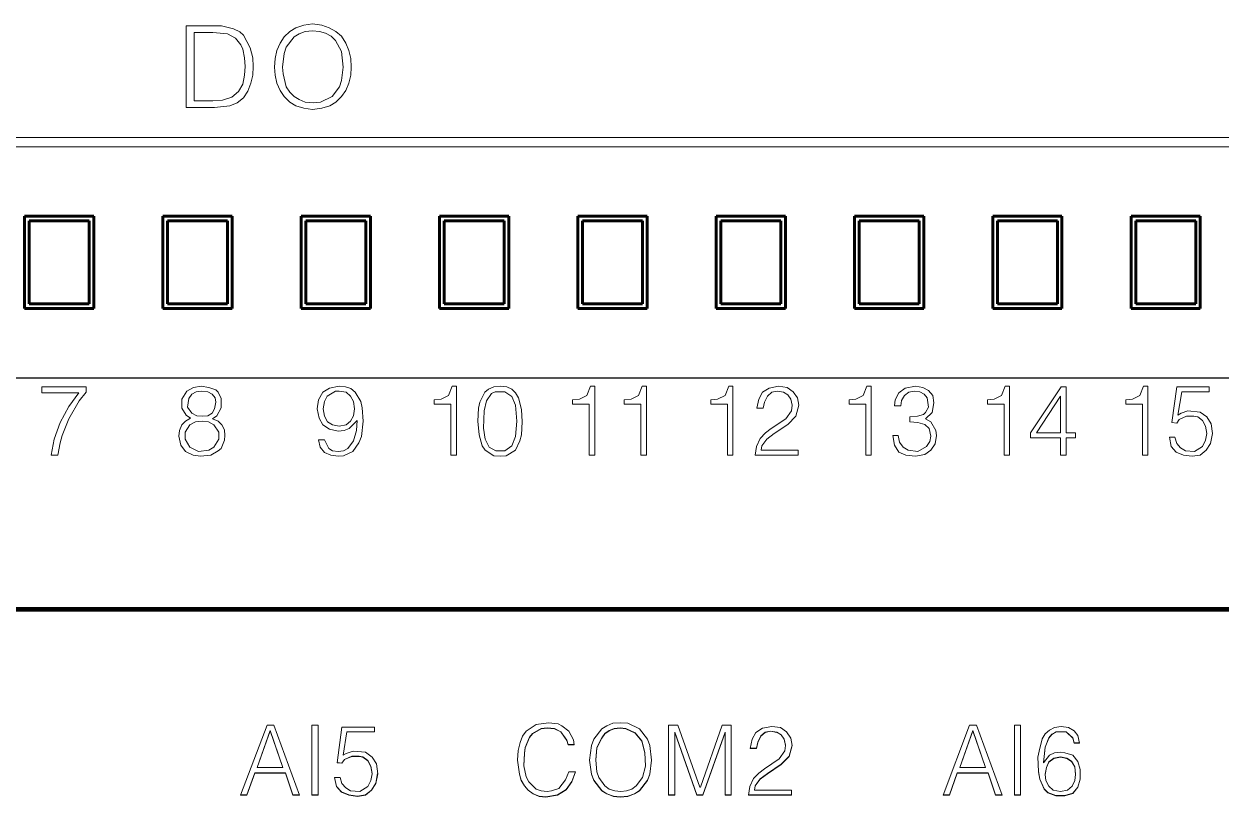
# Model space of a CAD drawing. Header units: millimetres. Extents: x 0 to 53000, y -591 to 24400.
# Drawn here: x 24692.35 to 24718.32, y 2715.91 to 2732.67 of the extents above; entities that cross this region are included whole.
import ezdxf
from ezdxf.enums import TextEntityAlignment as Align

# ---------------------------------------------------------------- set-up
doc = ezdxf.new("R2010")
doc.units = ezdxf.units.MM
doc.linetypes.add('K5LT_BASIC', pattern=[0])
doc.linetypes.add('K5LT_THIN', pattern=[0])
doc.layers.add('Основная', color=7, linetype='Continuous', lineweight=30)
doc.styles.add('текст', font='isocpeui.ttf')

# ---------------------------------------------------------------- blocks, each defined once
blk = doc.blocks.new('Программируемое реле ПР102')
at = {"layer": 'Основная', "linetype": 'K5LT_THIN', "lineweight": 18}
for p, q in [((71.309, -9.86), (71.135, -9.914)), ((71.495, -9.834), (71.309, -9.86)), ((71.695, -9.86), (71.495, -9.834)), ((71.855, -9.914), (71.695, -9.86)), ((68.756, -9.874), (68.756, -11.647)), ((69.516, -9.874), (68.756, -9.874)), ((68.929, -10.02), (69.329, -10.02)), ((68.929, -11.5), (68.929, -10.02)), ((69.329, -10.02), (69.649, -10.047)), ((69.782, -9.94), (69.516, -9.874)), ((69.649, -10.047), (69.822, -10.14)), ((69.916, -10.007), (69.782, -9.94)), ((69.996, -10.074), (69.916, -10.007)), ((70.142, -10.354), (69.996, -10.074)), ((70.882, -10.114), (70.789, -10.247)), ((71.002, -9.994), (70.882, -10.114)), ((70.922, -10.34), (71.095, -10.114)), ((71.135, -9.914), (71.002, -9.994)), ((71.095, -10.114), (71.202, -10.047)), ((71.202, -10.047), (71.335, -9.994)), ((71.335, -9.994), (71.495, -9.98)), ((71.495, -9.98), (71.642, -9.994)), ((71.642, -9.994), (71.775, -10.034)), ((71.775, -10.034), (71.895, -10.1)), ((72.002, -9.994), (71.855, -9.914)), ((71.895, -10.1), (71.989, -10.194)), ((72.122, -10.1), (72.002, -9.994)), ((72.215, -10.247), (72.122, -10.1)), ((69.822, -10.14), (69.942, -10.287)), ((69.942, -10.287), (69.982, -10.38)), ((69.982, -10.38), (70.022, -10.567)), ((70.196, -10.567), (70.142, -10.354)), ((70.789, -10.247), (70.722, -10.407)), ((70.882, -10.474), (70.922, -10.34)), ((71.989, -10.194), (72.122, -10.434)), ((72.282, -10.407), (72.215, -10.247)), ((70.022, -10.567), (70.036, -10.754)), ((70.209, -10.754), (70.196, -10.567)), ((70.682, -10.58), (70.669, -10.767)), ((70.722, -10.407), (70.682, -10.58)), ((70.842, -10.767), (70.882, -10.474)), ((72.122, -10.434), (72.162, -10.767)), ((72.322, -10.58), (72.282, -10.407)), ((72.335, -10.767), (72.322, -10.58)), ((70.036, -10.754), (70.022, -10.94)), ((70.196, -10.94), (70.209, -10.754)), ((70.669, -10.767), (70.682, -10.94)), ((70.855, -10.914), (70.842, -10.767)), ((72.162, -10.767), (72.122, -11.06)), ((72.322, -10.94), (72.335, -10.767)), ((69.982, -11.14), (69.889, -11.3)), ((70.022, -10.94), (69.982, -11.14)), ((70.089, -11.287), (70.156, -11.114)), ((70.156, -11.114), (70.196, -10.94)), ((70.682, -10.94), (70.722, -11.114)), ((70.722, -11.114), (70.789, -11.274)), ((70.922, -11.194), (70.855, -10.914)), ((72.122, -11.06), (72.082, -11.194)), ((72.215, -11.274), (72.282, -11.114)), ((72.282, -11.114), (72.322, -10.94)), ((69.742, -11.42), (69.542, -11.487)), ((69.889, -11.3), (69.742, -11.42)), ((69.996, -11.434), (70.089, -11.287)), ((70.789, -11.274), (70.882, -11.407)), ((70.882, -11.407), (71.002, -11.527)), ((71.002, -11.314), (70.922, -11.194)), ((71.095, -11.407), (71.002, -11.314)), ((71.202, -11.474), (71.095, -11.407)), ((71.922, -11.407), (71.669, -11.527)), ((72.082, -11.194), (71.922, -11.407)), ((72.002, -11.527), (72.122, -11.407)), ((72.122, -11.407), (72.215, -11.274)), ((68.756, -11.647), (69.369, -11.647)), ((69.329, -11.5), (68.929, -11.5)), ((69.542, -11.487), (69.329, -11.5)), ((69.369, -11.647), (69.702, -11.607)), ((69.702, -11.607), (69.862, -11.54)), ((69.862, -11.54), (69.996, -11.434)), ((71.002, -11.527), (71.135, -11.607)), ((71.135, -11.607), (71.309, -11.66)), ((71.335, -11.527), (71.202, -11.474)), ((71.309, -11.66), (71.495, -11.687)), ((71.509, -11.54), (71.335, -11.527)), ((71.495, -11.687), (71.695, -11.66)), ((71.669, -11.527), (71.509, -11.54)), ((71.695, -11.66), (71.869, -11.607)), ((71.869, -11.607), (72.002, -11.527)), ((47.335, -12.293), (92.535, -12.293)), ((47.535, -12.493), (92.335, -12.493)), ((66.582, -17.696), (65.622, -17.696)), ((65.622, -17.696), (65.622, -17.83)), ((65.622, -17.83), (66.422, -17.83)), ((66.422, -17.83), (66.208, -18.123)), ((66.435, -18.003), (66.582, -17.816)), ((66.582, -17.816), (66.582, -17.696)), ((68.768, -17.79), (68.662, -17.963)), ((68.915, -17.71), (68.768, -17.79)), ((68.875, -17.856), (68.808, -17.95)), ((68.968, -17.803), (68.875, -17.856)), ((69.075, -17.683), (68.915, -17.71)), ((69.088, -17.79), (68.968, -17.803)), ((69.248, -17.71), (69.075, -17.683)), ((69.222, -17.803), (69.088, -17.79)), ((69.315, -17.856), (69.222, -17.803)), ((69.395, -17.763), (69.248, -17.71)), ((69.382, -17.936), (69.315, -17.856)), ((69.448, -17.816), (69.395, -17.763)), ((69.515, -17.95), (69.448, -17.816)), ((71.715, -17.816), (71.622, -17.976)), ((71.862, -17.723), (71.715, -17.816)), ((71.808, -17.896), (71.755, -18.016)), ((71.995, -17.79), (71.808, -17.896)), ((72.075, -17.683), (71.862, -17.723)), ((72.075, -17.79), (71.995, -17.79)), ((72.208, -17.696), (72.075, -17.683)), ((72.222, -17.816), (72.075, -17.79)), ((72.328, -17.736), (72.208, -17.696)), ((72.315, -17.896), (72.222, -17.816)), ((72.382, -18.016), (72.315, -17.896)), ((72.422, -17.816), (72.328, -17.736)), ((72.542, -18.016), (72.422, -17.816)), ((74.442, -17.883), (74.282, -17.963)), ((74.522, -17.683), (74.442, -17.883)), ((74.615, -17.683), (74.522, -17.683)), ((74.615, -19.176), (74.615, -17.683)), ((75.228, -17.816), (75.122, -18.03)), ((75.308, -17.75), (75.228, -17.816)), ((75.375, -17.843), (75.268, -18.003)), ((75.428, -17.696), (75.308, -17.75)), ((75.455, -17.803), (75.375, -17.843)), ((75.562, -17.683), (75.428, -17.696)), ((75.668, -17.803), (75.455, -17.803)), ((75.708, -17.696), (75.562, -17.683)), ((75.815, -17.91), (75.668, -17.803)), ((75.815, -17.75), (75.708, -17.696)), ((75.895, -17.83), (75.815, -17.75)), ((75.895, -18.096), (75.815, -17.91)), ((75.962, -17.936), (75.895, -17.83)), ((77.442, -17.883), (77.282, -17.963)), ((77.522, -17.683), (77.442, -17.883)), ((77.615, -17.683), (77.522, -17.683)), ((77.615, -19.176), (77.615, -17.683)), ((78.562, -17.883), (78.402, -17.963)), ((78.642, -17.683), (78.562, -17.883)), ((78.735, -17.683), (78.642, -17.683)), ((78.735, -19.176), (78.735, -17.683)), ((80.441, -17.883), (80.281, -17.963)), ((80.521, -17.683), (80.441, -17.883)), ((80.614, -17.683), (80.521, -17.683)), ((80.614, -19.176), (80.614, -17.683)), ((81.254, -17.816), (81.174, -17.963)), ((81.401, -17.723), (81.254, -17.816)), ((81.294, -18.03), (81.361, -17.896)), ((81.361, -17.896), (81.454, -17.816)), ((81.601, -17.683), (81.401, -17.723)), ((81.454, -17.816), (81.574, -17.79)), ((81.574, -17.79), (81.707, -17.816)), ((81.787, -17.71), (81.601, -17.683)), ((81.707, -17.816), (81.801, -17.87)), ((81.921, -17.803), (81.787, -17.71)), ((81.801, -17.87), (81.867, -17.963)), ((82.014, -17.936), (81.921, -17.803)), ((83.44, -17.883), (83.28, -17.963)), ((83.52, -17.683), (83.44, -17.883)), ((83.613, -17.683), (83.52, -17.683)), ((83.613, -19.176), (83.613, -17.683)), ((84.213, -17.83), (84.133, -17.976)), ((84.346, -17.723), (84.213, -17.83)), ((84.266, -17.99), (84.333, -17.883)), ((84.333, -17.883), (84.426, -17.816)), ((84.573, -17.683), (84.346, -17.723)), ((84.426, -17.816), (84.546, -17.79)), ((84.546, -17.79), (84.666, -17.803)), ((84.733, -17.71), (84.573, -17.683)), ((84.666, -17.803), (84.76, -17.856)), ((84.853, -17.776), (84.733, -17.71)), ((84.76, -17.856), (84.826, -17.936)), ((84.946, -17.883), (84.853, -17.776)), ((84.973, -18.043), (84.946, -17.883)), ((86.44, -17.883), (86.28, -17.963)), ((86.52, -17.683), (86.44, -17.883)), ((86.613, -17.683), (86.52, -17.683)), ((86.613, -19.176), (86.613, -17.683)), ((87.733, -17.696), (87.066, -18.696)), ((87.72, -17.896), (87.2, -18.696)), ((87.72, -18.696), (87.72, -17.896)), ((87.84, -17.696), (87.733, -17.696)), ((87.84, -18.696), (87.84, -17.696)), ((89.44, -17.883), (89.28, -17.963)), ((89.52, -17.683), (89.44, -17.883)), ((89.613, -17.683), (89.52, -17.683)), ((89.613, -19.176), (89.613, -17.683)), ((90.24, -17.696), (90.133, -18.47)), ((90.946, -17.696), (90.24, -17.696)), ((90.266, -18.31), (90.346, -17.803)), ((90.346, -17.803), (90.946, -17.803)), ((90.946, -17.803), (90.946, -17.696)), ((66.208, -18.123), (66.022, -18.47)), ((66.208, -18.39), (66.435, -18.003)), ((68.662, -17.963), (68.662, -18.163)), ((68.662, -18.163), (68.755, -18.31)), ((68.808, -17.95), (68.782, -18.136)), ((68.782, -18.136), (68.875, -18.27)), ((69.368, -18.176), (69.395, -18.03)), ((69.395, -18.03), (69.382, -17.936)), ((69.422, -18.323), (69.515, -18.15)), ((69.515, -18.15), (69.515, -17.95)), ((71.622, -17.976), (71.595, -18.176)), ((71.755, -18.016), (71.728, -18.176)), ((72.408, -18.176), (72.382, -18.016)), ((72.568, -18.15), (72.542, -18.016)), ((72.595, -18.443), (72.568, -18.15)), ((74.282, -17.963), (74.135, -17.976)), ((74.135, -17.976), (74.135, -18.07)), ((74.135, -18.07), (74.495, -18.07)), ((74.495, -18.07), (74.495, -19.176)), ((75.095, -18.163), (75.082, -18.443)), ((75.122, -18.03), (75.095, -18.163)), ((75.268, -18.003), (75.215, -18.216)), ((75.922, -18.443), (75.895, -18.096)), ((76.028, -18.19), (75.962, -17.936)), ((77.282, -17.963), (77.135, -17.976)), ((77.135, -17.976), (77.135, -18.07)), ((77.135, -18.07), (77.495, -18.07)), ((77.495, -18.07), (77.495, -19.176)), ((78.402, -17.963), (78.255, -17.976)), ((78.255, -17.976), (78.255, -18.07)), ((78.255, -18.07), (78.615, -18.07)), ((78.615, -18.07), (78.615, -19.176)), ((80.281, -17.963), (80.134, -17.976)), ((80.134, -17.976), (80.134, -18.07)), ((80.134, -18.07), (80.494, -18.07)), ((80.494, -18.07), (80.494, -19.176)), ((81.174, -17.963), (81.134, -18.163)), ((81.134, -18.163), (81.267, -18.163)), ((81.267, -18.163), (81.294, -18.03)), ((81.867, -17.963), (81.894, -18.096)), ((81.894, -18.096), (81.881, -18.216)), ((81.974, -18.336), (82.041, -18.096)), ((82.041, -18.096), (82.014, -17.936)), ((83.28, -17.963), (83.133, -17.976)), ((83.133, -17.976), (83.133, -18.07)), ((83.133, -18.07), (83.493, -18.07)), ((83.493, -18.07), (83.493, -19.176)), ((84.133, -17.976), (84.12, -18.11)), ((84.12, -18.11), (84.253, -18.11)), ((84.253, -18.11), (84.266, -17.99)), ((84.853, -18.136), (84.786, -18.256)), ((84.826, -17.936), (84.853, -18.136)), ((84.933, -18.256), (84.973, -18.043)), ((86.28, -17.963), (86.133, -17.976)), ((86.133, -17.976), (86.133, -18.07)), ((86.133, -18.07), (86.493, -18.07)), ((86.493, -18.07), (86.493, -19.176)), ((89.28, -17.963), (89.133, -17.976)), ((89.133, -17.976), (89.133, -18.07)), ((89.133, -18.07), (89.493, -18.07)), ((89.493, -18.07), (89.493, -19.176)), ((66.062, -18.75), (66.208, -18.39)), ((68.848, -18.376), (68.742, -18.443)), ((68.755, -18.31), (68.848, -18.376)), ((68.875, -18.27), (68.982, -18.323)), ((68.982, -18.323), (69.102, -18.336)), ((69.102, -18.336), (69.222, -18.323)), ((69.222, -18.323), (69.315, -18.27)), ((69.315, -18.27), (69.368, -18.176)), ((69.328, -18.39), (69.422, -18.323)), ((69.448, -18.443), (69.328, -18.39)), ((71.595, -18.176), (71.635, -18.376)), ((71.635, -18.376), (71.715, -18.523)), ((71.728, -18.176), (71.755, -18.336)), ((71.755, -18.336), (71.822, -18.456)), ((72.288, -18.603), (72.462, -18.43)), ((72.315, -18.443), (72.382, -18.323)), ((72.382, -18.323), (72.408, -18.176)), ((72.462, -18.43), (72.448, -18.643)), ((75.215, -18.216), (75.202, -18.59)), ((76.042, -18.456), (76.028, -18.19)), ((81.761, -18.39), (81.441, -18.603)), ((81.881, -18.216), (81.761, -18.39)), ((81.801, -18.51), (81.974, -18.336)), ((84.613, -18.336), (84.453, -18.35)), ((84.453, -18.35), (84.453, -18.456)), ((84.746, -18.296), (84.613, -18.336)), ((84.786, -18.256), (84.746, -18.296)), ((84.786, -18.39), (84.933, -18.256)), ((84.906, -18.456), (84.786, -18.39)), ((90.24, -18.483), (90.293, -18.403)), ((90.333, -18.27), (90.266, -18.31)), ((90.293, -18.403), (90.453, -18.336)), ((90.48, -18.216), (90.333, -18.27)), ((90.453, -18.336), (90.613, -18.336)), ((90.746, -18.243), (90.48, -18.216)), ((90.613, -18.336), (90.693, -18.35)), ((90.693, -18.35), (90.8, -18.43)), ((90.893, -18.35), (90.746, -18.243)), ((90.8, -18.43), (90.866, -18.55)), ((90.986, -18.496), (90.893, -18.35)), ((66.022, -18.47), (65.888, -18.83)), ((68.608, -18.643), (68.595, -18.763)), ((68.662, -18.523), (68.608, -18.643)), ((68.742, -18.443), (68.662, -18.523)), ((68.835, -18.523), (68.728, -18.683)), ((68.728, -18.683), (68.728, -18.83)), ((68.955, -18.456), (68.835, -18.523)), ((69.102, -18.443), (68.955, -18.456)), ((69.235, -18.456), (69.102, -18.443)), ((69.355, -18.523), (69.235, -18.456)), ((69.462, -18.683), (69.355, -18.523)), ((69.528, -18.523), (69.448, -18.443)), ((69.462, -18.83), (69.462, -18.683)), ((69.582, -18.63), (69.528, -18.523)), ((69.595, -18.75), (69.582, -18.63)), ((71.715, -18.523), (71.862, -18.616)), ((71.822, -18.456), (71.928, -18.523)), ((71.862, -18.616), (72.048, -18.656)), ((71.928, -18.523), (72.075, -18.55)), ((72.048, -18.656), (72.182, -18.643)), ((72.075, -18.55), (72.222, -18.523)), ((72.182, -18.643), (72.288, -18.603)), ((72.222, -18.523), (72.315, -18.443)), ((72.448, -18.643), (72.382, -18.87)), ((72.555, -18.776), (72.595, -18.443)), ((75.082, -18.443), (75.108, -18.736)), ((75.202, -18.59), (75.242, -18.83)), ((75.895, -18.776), (75.922, -18.443)), ((76.028, -18.736), (76.042, -18.456)), ((81.441, -18.603), (81.321, -18.696)), ((81.507, -18.71), (81.801, -18.51)), ((84.453, -18.456), (84.626, -18.47)), ((84.626, -18.47), (84.773, -18.51)), ((84.773, -18.51), (84.866, -18.603)), ((84.866, -18.603), (84.906, -18.763)), ((85.013, -18.643), (84.906, -18.456)), ((85.026, -18.75), (85.013, -18.643)), ((90.133, -18.47), (90.24, -18.483)), ((90.866, -18.55), (90.893, -18.71)), ((91.013, -18.71), (90.986, -18.496)), ((65.888, -18.83), (65.822, -19.176)), ((65.968, -19.176), (66.022, -18.91)), ((66.022, -18.91), (66.062, -18.75)), ((68.595, -18.763), (68.635, -18.963)), ((68.728, -18.83), (68.835, -19.003)), ((69.355, -19.003), (69.462, -18.83)), ((69.515, -19.03), (69.582, -18.856)), ((69.582, -18.856), (69.595, -18.75)), ((71.622, -18.843), (71.662, -19.003)), ((71.755, -18.843), (71.622, -18.843)), ((71.848, -19.03), (71.755, -18.843)), ((72.382, -18.87), (72.262, -19.03)), ((72.368, -19.096), (72.502, -18.91)), ((72.502, -18.91), (72.555, -18.776)), ((75.108, -18.736), (75.175, -18.976)), ((75.242, -18.83), (75.322, -19.003)), ((75.815, -18.976), (75.895, -18.776)), ((75.895, -19.07), (75.988, -18.87)), ((75.988, -18.87), (76.028, -18.736)), ((81.201, -18.816), (81.121, -18.99)), ((81.321, -18.696), (81.201, -18.816)), ((81.241, -18.976), (81.347, -18.83)), ((81.347, -18.83), (81.507, -18.71)), ((84.2, -18.75), (84.08, -18.75)), ((84.08, -18.75), (84.12, -18.963)), ((84.226, -18.896), (84.2, -18.75)), ((84.306, -19.003), (84.226, -18.896)), ((84.88, -18.883), (84.813, -18.99)), ((84.906, -18.763), (84.88, -18.883)), ((84.906, -19.07), (85, -18.936)), ((85, -18.936), (85.026, -18.75)), ((87.066, -18.696), (87.066, -18.803)), ((87.066, -18.803), (87.72, -18.803)), ((87.2, -18.696), (87.72, -18.696)), ((87.72, -18.803), (87.72, -19.176)), ((88.04, -18.696), (87.84, -18.696)), ((87.84, -19.176), (87.84, -18.803)), ((87.84, -18.803), (88.04, -18.803)), ((88.04, -18.803), (88.04, -18.696)), ((90.2, -18.79), (90.08, -18.79)), ((90.08, -18.79), (90.12, -18.99)), ((90.24, -18.923), (90.2, -18.79)), ((90.32, -19.016), (90.24, -18.923)), ((90.866, -18.856), (90.8, -18.99)), ((90.893, -18.71), (90.866, -18.856)), ((90.88, -19.07), (90.973, -18.923)), ((90.973, -18.923), (91.013, -18.71)), ((65.822, -19.176), (65.968, -19.176)), ((68.635, -18.963), (68.742, -19.096)), ((68.742, -19.096), (68.902, -19.176)), ((68.835, -19.003), (69.022, -19.096)), ((68.902, -19.176), (69.062, -19.203)), ((69.022, -19.096), (69.248, -19.07)), ((69.062, -19.203), (69.288, -19.176)), ((69.248, -19.07), (69.355, -19.003)), ((69.288, -19.176), (69.448, -19.083)), ((69.448, -19.083), (69.515, -19.03)), ((71.662, -19.003), (71.755, -19.123)), ((71.755, -19.123), (71.888, -19.176)), ((71.928, -19.083), (71.848, -19.03)), ((71.888, -19.176), (72.048, -19.203)), ((72.048, -19.096), (71.928, -19.083)), ((72.168, -19.083), (72.048, -19.096)), ((72.048, -19.203), (72.168, -19.19)), ((72.262, -19.03), (72.168, -19.083)), ((72.168, -19.19), (72.368, -19.096)), ((74.495, -19.176), (74.615, -19.176)), ((75.175, -18.976), (75.242, -19.07)), ((75.242, -19.07), (75.428, -19.19)), ((75.322, -19.003), (75.468, -19.083)), ((75.428, -19.19), (75.562, -19.203)), ((75.468, -19.083), (75.668, -19.083)), ((75.562, -19.203), (75.695, -19.19)), ((75.668, -19.083), (75.815, -18.976)), ((75.695, -19.19), (75.895, -19.07)), ((77.495, -19.176), (77.615, -19.176)), ((78.615, -19.176), (78.735, -19.176)), ((80.494, -19.176), (80.614, -19.176)), ((81.121, -18.99), (81.094, -19.176)), ((81.094, -19.176), (82.027, -19.176)), ((81.227, -19.07), (81.241, -18.976)), ((82.027, -19.07), (81.227, -19.07)), ((82.027, -19.176), (82.027, -19.07)), ((83.493, -19.176), (83.613, -19.176)), ((84.12, -18.963), (84.213, -19.11)), ((84.213, -19.11), (84.36, -19.176)), ((84.413, -19.07), (84.306, -19.003)), ((84.36, -19.176), (84.573, -19.203)), ((84.626, -19.096), (84.413, -19.07)), ((84.573, -19.203), (84.773, -19.163)), ((84.813, -18.99), (84.626, -19.096)), ((84.773, -19.163), (84.906, -19.07)), ((86.493, -19.176), (86.613, -19.176)), ((87.72, -19.176), (87.84, -19.176)), ((89.493, -19.176), (89.613, -19.176)), ((90.12, -18.99), (90.226, -19.11)), ((90.226, -19.11), (90.386, -19.176)), ((90.426, -19.083), (90.32, -19.016)), ((90.386, -19.176), (90.573, -19.203)), ((90.626, -19.096), (90.426, -19.083)), ((90.573, -19.203), (90.746, -19.176)), ((90.8, -18.99), (90.626, -19.096)), ((90.746, -19.176), (90.88, -19.07)), ((70.507, -25.03), (69.933, -26.547)), ((70.293, -25.943), (70.573, -25.144)), ((70.293, -25.948), (70.573, -25.15)), ((70.653, -25.03), (70.507, -25.03)), ((70.573, -25.144), (70.573, -25.15)), ((70.573, -25.144), (70.853, -25.943)), ((70.573, -25.15), (70.853, -25.948)), ((71.213, -26.547), (70.653, -25.03)), ((71.613, -25.03), (71.48, -25.03)), ((71.48, -25.03), (71.48, -26.547)), ((71.613, -26.547), (71.613, -25.03)), ((72.133, -25.07), (72.027, -25.842)), ((72.84, -25.07), (72.133, -25.07)), ((72.16, -25.677), (72.24, -25.171)), ((72.16, -25.682), (72.24, -25.176)), ((72.24, -25.171), (72.84, -25.171)), ((72.24, -25.171), (72.24, -25.176)), ((72.24, -25.176), (72.84, -25.176)), ((72.84, -25.176), (72.84, -25.07)), ((76.13, -25.162), (76.05, -25.268)), ((76.343, -25.015), (76.13, -25.162)), ((76.263, -25.21), (76.45, -25.103)), ((76.263, -25.215), (76.45, -25.109)), ((76.61, -24.975), (76.343, -25.015)), ((76.45, -25.103), (76.583, -25.09)), ((76.45, -25.109), (76.583, -25.095)), ((76.45, -25.103), (76.45, -25.109)), ((76.583, -25.09), (76.583, -25.095)), ((76.583, -25.09), (76.743, -25.103)), ((76.583, -25.095), (76.743, -25.109)), ((76.823, -25.002), (76.61, -24.975)), ((76.743, -25.103), (76.743, -25.109)), ((76.743, -25.103), (76.877, -25.17)), ((76.743, -25.109), (76.877, -25.175)), ((76.903, -25.042), (76.823, -25.002)), ((76.877, -25.17), (76.877, -25.175)), ((76.877, -25.17), (77.01, -25.356)), ((76.877, -25.175), (77.01, -25.362)), ((77.05, -25.162), (76.903, -25.042)), ((77.157, -25.348), (77.05, -25.162)), ((77.77, -25.109), (77.597, -25.335)), ((77.877, -25.042), (77.77, -25.109)), ((77.837, -25.21), (77.93, -25.143)), ((77.837, -25.215), (77.93, -25.149)), ((78.01, -24.989), (77.877, -25.042)), ((77.93, -25.143), (78.037, -25.103)), ((77.93, -25.149), (78.037, -25.109)), ((77.93, -25.143), (77.93, -25.149)), ((78.17, -24.975), (78.01, -24.989)), ((78.037, -25.103), (78.17, -25.09)), ((78.037, -25.109), (78.17, -25.095)), ((78.037, -25.103), (78.037, -25.109)), ((78.33, -24.989), (78.17, -24.975)), ((78.17, -25.09), (78.17, -25.095)), ((78.17, -25.09), (78.29, -25.103)), ((78.17, -25.095), (78.29, -25.109)), ((78.29, -25.103), (78.29, -25.109)), ((78.29, -25.103), (78.49, -25.197)), ((78.29, -25.109), (78.49, -25.202)), ((78.583, -25.109), (78.33, -24.989)), ((78.757, -25.335), (78.583, -25.109)), ((79.417, -25.029), (79.217, -25.029)), ((79.217, -25.029), (79.217, -26.546)), ((79.35, -25.183), (79.83, -26.541)), ((79.35, -25.183), (79.35, -25.188)), ((79.897, -26.373), (79.417, -25.029)), ((80.377, -25.029), (79.91, -26.373)), ((79.963, -26.541), (80.443, -25.183)), ((80.577, -25.029), (80.377, -25.029)), ((80.443, -25.183), (80.443, -25.188)), ((80.577, -26.546), (80.577, -25.029)), ((81.257, -25.095), (81.11, -25.188)), ((81.217, -25.263), (81.31, -25.183)), ((81.457, -25.055), (81.257, -25.095)), ((81.31, -25.183), (81.43, -25.157)), ((81.31, -25.188), (81.43, -25.162)), ((81.31, -25.183), (81.31, -25.188)), ((81.43, -25.157), (81.563, -25.183)), ((81.43, -25.157), (81.43, -25.162)), ((81.43, -25.162), (81.563, -25.188)), ((81.643, -25.082), (81.457, -25.055)), ((81.563, -25.183), (81.563, -25.188)), ((81.563, -25.183), (81.657, -25.236)), ((81.777, -25.175), (81.643, -25.082)), ((81.87, -25.308), (81.777, -25.175)), ((85.747, -25.03), (85.173, -26.547)), ((85.533, -25.943), (85.813, -25.144)), ((85.533, -25.948), (85.813, -25.15)), ((85.893, -25.03), (85.747, -25.03)), ((85.813, -25.144), (85.813, -25.15)), ((85.813, -25.144), (86.093, -25.943)), ((85.813, -25.15), (86.093, -25.948)), ((86.453, -26.547), (85.893, -25.03)), ((86.853, -25.03), (86.72, -25.03)), ((86.72, -25.03), (86.72, -26.547)), ((86.853, -26.547), (86.853, -25.03)), ((87.48, -25.136), (87.387, -25.216)), ((87.587, -25.083), (87.48, -25.136)), ((87.533, -25.224), (87.627, -25.171)), ((87.533, -25.229), (87.627, -25.176)), ((87.733, -25.056), (87.587, -25.083)), ((87.627, -25.171), (87.627, -25.176)), ((87.627, -25.171), (87.84, -25.171)), ((87.627, -25.176), (87.84, -25.176)), ((87.893, -25.083), (87.733, -25.056)), ((87.84, -25.171), (87.987, -25.304)), ((87.84, -25.171), (87.84, -25.176)), ((87.84, -25.176), (87.987, -25.309)), ((88.013, -25.15), (87.893, -25.083)), ((88.093, -25.256), (88.013, -25.15)), ((75.997, -25.401), (75.957, -25.575)), ((76.05, -25.268), (75.997, -25.401)), ((76.103, -25.516), (76.197, -25.29)), ((76.103, -25.521), (76.197, -25.295)), ((76.197, -25.29), (76.263, -25.21)), ((76.197, -25.295), (76.263, -25.215)), ((76.197, -25.29), (76.197, -25.295)), ((76.263, -25.21), (76.263, -25.215)), ((77.01, -25.356), (77.01, -25.362)), ((77.01, -25.356), (77.037, -25.45)), ((77.01, -25.362), (77.037, -25.455)), ((77.17, -25.455), (77.157, -25.348)), ((77.597, -25.335), (77.543, -25.468)), ((77.663, -25.516), (77.77, -25.303)), ((77.663, -25.521), (77.77, -25.308)), ((77.77, -25.303), (77.837, -25.21)), ((77.77, -25.308), (77.837, -25.215)), ((77.77, -25.303), (77.77, -25.308)), ((77.837, -25.21), (77.837, -25.215)), ((78.49, -25.197), (78.49, -25.202)), ((78.49, -25.197), (78.637, -25.37)), ((78.49, -25.202), (78.637, -25.375)), ((78.637, -25.37), (78.703, -25.623)), ((78.637, -25.37), (78.637, -25.375)), ((78.637, -25.375), (78.703, -25.628)), ((78.81, -25.468), (78.757, -25.335)), ((79.35, -25.188), (79.83, -26.546)), ((79.35, -26.546), (79.35, -25.188)), ((79.963, -26.546), (80.443, -25.188)), ((80.443, -25.188), (80.443, -26.546)), ((81.03, -25.335), (80.99, -25.535)), ((81.11, -25.188), (81.03, -25.335)), ((81.123, -25.529), (81.15, -25.396)), ((81.123, -25.535), (81.15, -25.401)), ((81.15, -25.396), (81.217, -25.263)), ((81.15, -25.401), (81.217, -25.268)), ((81.15, -25.396), (81.15, -25.401)), ((81.217, -25.268), (81.31, -25.188)), ((81.217, -25.263), (81.217, -25.268)), ((81.563, -25.188), (81.657, -25.242)), ((81.657, -25.236), (81.723, -25.33)), ((81.657, -25.236), (81.657, -25.242)), ((81.657, -25.242), (81.723, -25.335)), ((81.723, -25.33), (81.75, -25.463)), ((81.723, -25.33), (81.723, -25.335)), ((81.723, -25.335), (81.75, -25.468)), ((81.897, -25.468), (81.87, -25.308)), ((87.32, -25.323), (87.253, -25.589)), ((87.387, -25.216), (87.32, -25.323)), ((87.387, -25.504), (87.467, -25.304)), ((87.387, -25.509), (87.467, -25.309)), ((87.467, -25.304), (87.533, -25.224)), ((87.467, -25.309), (87.533, -25.229)), ((87.467, -25.304), (87.467, -25.309)), ((87.533, -25.224), (87.533, -25.229)), ((87.987, -25.304), (87.987, -25.309)), ((87.987, -25.304), (88.013, -25.411)), ((87.987, -25.309), (88.013, -25.416)), ((88.013, -25.411), (88.013, -25.416)), ((88.013, -25.411), (88.132, -25.411)), ((88.013, -25.416), (88.133, -25.416)), ((88.133, -25.416), (88.093, -25.256)), ((72.227, -25.642), (72.16, -25.682)), ((72.16, -25.677), (72.16, -25.682)), ((72.187, -25.77), (72.347, -25.703)), ((72.373, -25.589), (72.227, -25.642)), ((72.347, -25.703), (72.507, -25.703)), ((72.347, -25.703), (72.347, -25.709)), ((72.64, -25.615), (72.373, -25.589)), ((72.507, -25.703), (72.507, -25.709)), ((72.507, -25.703), (72.587, -25.717)), ((72.787, -25.722), (72.64, -25.615)), ((75.957, -25.575), (75.943, -25.788)), ((76.077, -25.902), (76.09, -25.636)), ((76.077, -25.907), (76.09, -25.641)), ((76.09, -25.636), (76.103, -25.516)), ((76.09, -25.641), (76.103, -25.521)), ((76.09, -25.636), (76.09, -25.641)), ((76.103, -25.516), (76.103, -25.521)), ((77.037, -25.45), (77.037, -25.455)), ((77.037, -25.45), (77.169, -25.45)), ((77.037, -25.455), (77.17, -25.455)), ((77.543, -25.468), (77.503, -25.788)), ((77.637, -25.782), (77.663, -25.516)), ((77.637, -25.788), (77.663, -25.521)), ((77.663, -25.516), (77.663, -25.521)), ((78.703, -25.623), (78.717, -25.915)), ((78.703, -25.623), (78.703, -25.628)), ((78.703, -25.628), (78.717, -25.921)), ((78.85, -25.788), (78.81, -25.468)), ((80.99, -25.535), (81.123, -25.535)), ((80.991, -25.529), (81.123, -25.529)), ((81.123, -25.529), (81.123, -25.535)), ((81.737, -25.588), (81.617, -25.761)), ((81.657, -25.876), (81.83, -25.702)), ((81.75, -25.468), (81.737, -25.588)), ((81.75, -25.463), (81.75, -25.468)), ((81.83, -25.702), (81.896, -25.465)), ((81.83, -25.708), (81.897, -25.468)), ((81.83, -25.702), (81.83, -25.708)), ((87.253, -25.589), (87.227, -25.722)), ((87.347, -25.837), (87.387, -25.504)), ((87.347, -25.842), (87.387, -25.509)), ((87.48, -25.682), (87.347, -25.842)), ((87.387, -25.504), (87.387, -25.509)), ((87.587, -25.629), (87.48, -25.682)), ((87.72, -25.615), (87.587, -25.629)), ((87.813, -25.629), (87.72, -25.615)), ((87.987, -25.682), (87.813, -25.629)), ((88.093, -25.815), (87.987, -25.682)), ((70.293, -25.943), (70.293, -25.948)), ((70.853, -25.948), (70.293, -25.948)), ((70.853, -25.943), (70.853, -25.948)), ((72.027, -25.837), (72.133, -25.85)), ((72.027, -25.842), (72.133, -25.855)), ((72.133, -25.85), (72.187, -25.77)), ((72.133, -25.855), (72.187, -25.775)), ((72.133, -25.85), (72.133, -25.855)), ((72.187, -25.775), (72.347, -25.709)), ((72.187, -25.77), (72.187, -25.775)), ((72.347, -25.709), (72.507, -25.709)), ((72.507, -25.709), (72.587, -25.722)), ((72.587, -25.717), (72.587, -25.722)), ((72.587, -25.717), (72.693, -25.797)), ((72.587, -25.722), (72.693, -25.802)), ((72.693, -25.797), (72.76, -25.916)), ((72.693, -25.797), (72.693, -25.802)), ((72.693, -25.802), (72.76, -25.922)), ((72.76, -25.916), (72.76, -25.922)), ((72.76, -25.916), (72.787, -26.076)), ((72.76, -25.922), (72.787, -26.081)), ((72.88, -25.868), (72.787, -25.722)), ((72.907, -26.081), (72.88, -25.868)), ((75.943, -25.784), (75.983, -26.089)), ((75.943, -25.788), (75.983, -26.094)), ((76.077, -25.902), (76.077, -25.907)), ((76.13, -26.147), (76.077, -25.907)), ((77.503, -25.788), (77.543, -26.094)), ((77.504, -25.785), (77.543, -26.089)), ((77.637, -25.782), (77.637, -25.788)), ((77.663, -26.041), (77.637, -25.788)), ((78.717, -25.921), (78.65, -26.16)), ((78.717, -25.915), (78.717, -25.921)), ((78.81, -26.089), (78.85, -25.785)), ((78.81, -26.094), (78.85, -25.788)), ((81.617, -25.761), (81.297, -25.974)), ((81.363, -26.075), (81.657, -25.876)), ((81.363, -26.08), (81.657, -25.881)), ((81.657, -25.881), (81.83, -25.708)), ((81.657, -25.876), (81.657, -25.881)), ((85.533, -25.943), (85.533, -25.948)), ((86.093, -25.948), (85.533, -25.948)), ((86.093, -25.943), (86.093, -25.948)), ((87.227, -25.721), (87.24, -26.036)), ((87.227, -25.722), (87.24, -26.042)), ((87.347, -25.837), (87.347, -25.842)), ((87.387, -26.09), (87.413, -25.943)), ((87.387, -26.095), (87.413, -25.948)), ((87.413, -25.943), (87.467, -25.823)), ((87.413, -25.948), (87.467, -25.829)), ((87.413, -25.943), (87.413, -25.948)), ((87.467, -25.823), (87.573, -25.743)), ((87.467, -25.829), (87.573, -25.749)), ((87.467, -25.823), (87.467, -25.829)), ((87.573, -25.743), (87.72, -25.717)), ((87.573, -25.749), (87.72, -25.722)), ((87.573, -25.743), (87.573, -25.749)), ((87.72, -25.717), (87.72, -25.722)), ((87.72, -25.717), (87.853, -25.743)), ((87.72, -25.722), (87.853, -25.749)), ((87.853, -25.743), (87.853, -25.749)), ((87.853, -25.743), (87.96, -25.81)), ((87.853, -25.749), (87.96, -25.815)), ((87.96, -25.81), (87.96, -25.815)), ((87.96, -25.81), (88.027, -25.93)), ((87.96, -25.815), (88.027, -25.935)), ((88.027, -25.93), (88.04, -26.09)), ((88.027, -25.93), (88.027, -25.935)), ((88.027, -25.935), (88.04, -26.095)), ((88.147, -25.988), (88.093, -25.815)), ((70.067, -26.542), (70.24, -26.063)), ((70.067, -26.547), (70.24, -26.068)), ((70.24, -26.063), (70.24, -26.068)), ((70.24, -26.063), (70.907, -26.063)), ((70.24, -26.068), (70.907, -26.068)), ((70.907, -26.063), (70.907, -26.068)), ((70.907, -26.063), (71.067, -26.542)), ((70.907, -26.068), (71.067, -26.547)), ((71.973, -26.161), (72.013, -26.361)), ((72.093, -26.161), (71.973, -26.161)), ((71.974, -26.161), (72.013, -26.356)), ((72.133, -26.294), (72.093, -26.161)), ((72.787, -26.081), (72.76, -26.228)), ((72.787, -26.076), (72.787, -26.081)), ((72.867, -26.289), (72.906, -26.078)), ((72.867, -26.294), (72.907, -26.081)), ((75.983, -26.089), (76.023, -26.222)), ((75.983, -26.089), (75.983, -26.094)), ((75.983, -26.094), (76.023, -26.227)), ((76.023, -26.222), (76.09, -26.341)), ((76.023, -26.222), (76.023, -26.227)), ((76.183, -26.254), (76.13, -26.147)), ((76.983, -26.214), (76.837, -26.4)), ((77.05, -26.041), (76.983, -26.214)), ((77.197, -26.041), (77.05, -26.041)), ((77.117, -26.254), (77.197, -26.041)), ((77.117, -26.248), (77.195, -26.041)), ((77.543, -26.089), (77.597, -26.222)), ((77.543, -26.089), (77.543, -26.094)), ((77.543, -26.094), (77.597, -26.227)), ((77.597, -26.222), (77.597, -26.227)), ((77.597, -26.222), (77.77, -26.448)), ((77.703, -26.16), (77.663, -26.041)), ((77.837, -26.347), (77.703, -26.16)), ((78.65, -26.16), (78.517, -26.347)), ((78.583, -26.448), (78.757, -26.222)), ((78.757, -26.222), (78.81, -26.089)), ((78.757, -26.227), (78.81, -26.094)), ((78.757, -26.222), (78.757, -26.227)), ((78.81, -26.089), (78.81, -26.094)), ((81.057, -26.187), (80.977, -26.36)), ((81.177, -26.067), (81.057, -26.187)), ((81.097, -26.341), (81.203, -26.195)), ((81.097, -26.347), (81.203, -26.2)), ((81.297, -25.974), (81.177, -26.067)), ((81.203, -26.195), (81.363, -26.075)), ((81.203, -26.2), (81.363, -26.08)), ((81.203, -26.195), (81.203, -26.2)), ((81.363, -26.075), (81.363, -26.08)), ((85.307, -26.542), (85.48, -26.063)), ((85.307, -26.547), (85.48, -26.068)), ((85.48, -26.063), (85.48, -26.068)), ((85.48, -26.063), (86.147, -26.063)), ((85.48, -26.068), (86.147, -26.068)), ((86.147, -26.063), (86.147, -26.068)), ((86.147, -26.063), (86.307, -26.542)), ((86.147, -26.068), (86.307, -26.547)), ((87.24, -26.036), (87.267, -26.196)), ((87.24, -26.036), (87.24, -26.042)), ((87.24, -26.042), (87.267, -26.201)), ((87.267, -26.196), (87.36, -26.409)), ((87.267, -26.196), (87.267, -26.201)), ((87.267, -26.201), (87.36, -26.414)), ((87.387, -26.09), (87.387, -26.095)), ((87.4, -26.228), (87.387, -26.095)), ((88.04, -26.095), (88.027, -26.228)), ((88.04, -26.09), (88.04, -26.095)), ((88.093, -26.369), (88.147, -26.196)), ((88.093, -26.374), (88.147, -26.201)), ((88.147, -26.201), (88.147, -25.988)), ((72.013, -26.356), (72.013, -26.361)), ((72.013, -26.356), (72.12, -26.476)), ((72.013, -26.361), (72.12, -26.481)), ((72.12, -26.476), (72.12, -26.481)), ((72.12, -26.476), (72.28, -26.542)), ((72.12, -26.481), (72.28, -26.547)), ((72.213, -26.388), (72.133, -26.294)), ((72.32, -26.454), (72.213, -26.388)), ((72.52, -26.468), (72.32, -26.454)), ((72.693, -26.361), (72.52, -26.468)), ((72.64, -26.542), (72.773, -26.436)), ((72.64, -26.547), (72.773, -26.441)), ((72.76, -26.228), (72.693, -26.361)), ((72.773, -26.436), (72.867, -26.289)), ((72.773, -26.441), (72.867, -26.294)), ((72.773, -26.436), (72.773, -26.441)), ((72.867, -26.289), (72.867, -26.294)), ((76.023, -26.227), (76.09, -26.347)), ((76.09, -26.341), (76.09, -26.347)), ((76.09, -26.341), (76.17, -26.435)), ((76.09, -26.347), (76.17, -26.44)), ((76.17, -26.435), (76.277, -26.515)), ((76.17, -26.435), (76.17, -26.44)), ((76.17, -26.44), (76.277, -26.52)), ((76.343, -26.413), (76.183, -26.254)), ((76.45, -26.453), (76.343, -26.413)), ((76.583, -26.467), (76.45, -26.453)), ((76.677, -26.453), (76.583, -26.467)), ((76.837, -26.4), (76.677, -26.453)), ((76.81, -26.541), (76.997, -26.421)), ((76.81, -26.546), (76.997, -26.427)), ((76.997, -26.421), (77.117, -26.248)), ((76.997, -26.427), (77.117, -26.254)), ((76.997, -26.421), (76.997, -26.427)), ((77.117, -26.248), (77.117, -26.254)), ((77.597, -26.227), (77.77, -26.453)), ((77.77, -26.448), (77.877, -26.515)), ((77.77, -26.448), (77.77, -26.453)), ((77.77, -26.453), (77.877, -26.52)), ((77.93, -26.413), (77.837, -26.347)), ((78.05, -26.453), (77.93, -26.413)), ((78.183, -26.467), (78.05, -26.453)), ((78.303, -26.453), (78.183, -26.467)), ((78.423, -26.413), (78.303, -26.453)), ((78.517, -26.347), (78.423, -26.413)), ((78.477, -26.515), (78.583, -26.448)), ((78.477, -26.52), (78.583, -26.453)), ((78.583, -26.453), (78.757, -26.227)), ((78.583, -26.448), (78.583, -26.453)), ((79.91, -26.373), (79.897, -26.373)), ((80.977, -26.36), (80.95, -26.546)), ((81.083, -26.435), (81.097, -26.341)), ((81.083, -26.44), (81.097, -26.347)), ((81.083, -26.435), (81.083, -26.44)), ((81.883, -26.44), (81.083, -26.44)), ((81.097, -26.341), (81.097, -26.347)), ((81.883, -26.546), (81.883, -26.44)), ((87.36, -26.409), (87.44, -26.489)), ((87.36, -26.409), (87.36, -26.414)), ((87.36, -26.414), (87.44, -26.494)), ((87.467, -26.348), (87.4, -26.228)), ((87.56, -26.441), (87.467, -26.348)), ((87.72, -26.468), (87.56, -26.441)), ((87.867, -26.441), (87.72, -26.468)), ((87.973, -26.348), (87.867, -26.441)), ((88.027, -26.228), (87.973, -26.348)), ((87.987, -26.502), (88.093, -26.369)), ((87.987, -26.507), (88.093, -26.374)), ((88.093, -26.369), (88.093, -26.374)), ((69.933, -26.547), (70.067, -26.547)), ((69.935, -26.542), (70.067, -26.542)), ((70.067, -26.542), (70.067, -26.547)), ((71.067, -26.542), (71.067, -26.547)), ((71.067, -26.542), (71.211, -26.542)), ((71.067, -26.547), (71.213, -26.547)), ((71.48, -26.542), (71.613, -26.542)), ((71.48, -26.547), (71.613, -26.547)), ((72.28, -26.542), (72.467, -26.569)), ((72.28, -26.542), (72.28, -26.547)), ((72.28, -26.547), (72.467, -26.574)), ((72.467, -26.569), (72.64, -26.542)), ((72.467, -26.574), (72.64, -26.547)), ((72.467, -26.569), (72.467, -26.574)), ((72.64, -26.542), (72.64, -26.547)), ((76.277, -26.515), (76.277, -26.52)), ((76.277, -26.515), (76.41, -26.568)), ((76.277, -26.52), (76.41, -26.573)), ((76.41, -26.568), (76.557, -26.581)), ((76.41, -26.568), (76.41, -26.573)), ((76.41, -26.573), (76.557, -26.586)), ((76.557, -26.581), (76.81, -26.541)), ((76.557, -26.586), (76.81, -26.546)), ((76.557, -26.581), (76.557, -26.586)), ((76.81, -26.541), (76.81, -26.546)), ((77.877, -26.515), (78.023, -26.568)), ((77.877, -26.515), (77.877, -26.52)), ((77.877, -26.52), (78.023, -26.573)), ((78.023, -26.568), (78.17, -26.581)), ((78.023, -26.568), (78.023, -26.573)), ((78.023, -26.573), (78.17, -26.586)), ((78.17, -26.581), (78.33, -26.568)), ((78.17, -26.586), (78.33, -26.573)), ((78.17, -26.581), (78.17, -26.586)), ((78.33, -26.568), (78.477, -26.515)), ((78.33, -26.573), (78.477, -26.52)), ((78.33, -26.568), (78.33, -26.573)), ((78.477, -26.515), (78.477, -26.52)), ((79.217, -26.541), (79.35, -26.541)), ((79.217, -26.546), (79.35, -26.546)), ((79.83, -26.541), (79.83, -26.546)), ((79.83, -26.541), (79.963, -26.541)), ((79.83, -26.546), (79.963, -26.546)), ((79.963, -26.541), (79.963, -26.546)), ((80.443, -26.541), (80.577, -26.541)), ((80.443, -26.546), (80.577, -26.546)), ((80.95, -26.546), (81.883, -26.546)), ((80.951, -26.541), (81.883, -26.541)), ((85.173, -26.547), (85.307, -26.547)), ((85.175, -26.542), (85.307, -26.542)), ((85.307, -26.542), (85.307, -26.547)), ((86.307, -26.542), (86.451, -26.542)), ((86.307, -26.542), (86.307, -26.547)), ((86.307, -26.547), (86.453, -26.547)), ((86.72, -26.542), (86.853, -26.542)), ((86.72, -26.547), (86.853, -26.547)), ((87.44, -26.489), (87.44, -26.494)), ((87.44, -26.489), (87.613, -26.555)), ((87.44, -26.494), (87.613, -26.561)), ((87.613, -26.555), (87.613, -26.561)), ((87.613, -26.555), (87.813, -26.555)), ((87.613, -26.561), (87.813, -26.561)), ((87.813, -26.555), (87.987, -26.502)), ((87.813, -26.561), (87.987, -26.507)), ((87.813, -26.555), (87.813, -26.561)), ((87.987, -26.502), (87.987, -26.507))]:
    blk.add_line(p, q, dxfattribs=at)
at = {"layer": 'Основная', "linetype": 'K5LT_BASIC', "lineweight": 60}
for p, q in [((66.75, -14), (65.25, -14)), ((65.25, -14), (65.25, -16)), ((66.75, -16), (66.75, -14)), ((69.75, -14), (68.25, -14)), ((68.25, -14), (68.25, -16)), ((69.75, -16), (69.75, -14)), ((72.75, -14), (71.25, -14)), ((71.25, -14), (71.25, -16)), ((72.75, -16), (72.75, -14)), ((74.25, -14), (74.25, -16)), ((75.75, -14), (74.25, -14)), ((75.75, -16), (75.75, -14)), ((77.25, -14), (77.25, -16)), ((78.75, -14), (77.25, -14)), ((78.75, -16), (78.75, -14)), ((80.25, -14), (80.25, -16)), ((81.75, -14), (80.25, -14)), ((81.75, -16), (81.75, -14)), ((83.25, -14), (83.25, -16)), ((84.75, -14), (83.25, -14)), ((84.75, -16), (84.75, -14)), ((86.25, -14), (86.25, -16)), ((87.75, -14), (86.25, -14)), ((87.75, -16), (87.75, -14)), ((90.75, -14), (89.25, -14)), ((89.25, -14), (89.25, -16)), ((90.75, -16), (90.75, -14)), ((65.35, -14.1), (65.35, -15.9)), ((66.65, -14.1), (65.35, -14.1)), ((66.65, -15.9), (66.65, -14.1)), ((69.65, -14.1), (68.35, -14.1)), ((68.35, -14.1), (68.35, -15.9)), ((69.65, -15.9), (69.65, -14.1)), ((71.35, -14.1), (71.35, -15.9)), ((72.65, -14.1), (71.35, -14.1)), ((72.65, -15.9), (72.65, -14.1)), ((75.65, -14.1), (74.35, -14.1)), ((74.35, -14.1), (74.35, -15.9)), ((75.65, -15.9), (75.65, -14.1)), ((77.35, -14.1), (77.35, -15.9)), ((78.65, -14.1), (77.35, -14.1)), ((78.65, -15.9), (78.65, -14.1)), ((81.65, -14.1), (80.35, -14.1)), ((80.35, -14.1), (80.35, -15.9)), ((81.65, -15.9), (81.65, -14.1)), ((83.35, -14.1), (83.35, -15.9)), ((84.65, -14.1), (83.35, -14.1)), ((84.65, -15.9), (84.65, -14.1)), ((87.65, -14.1), (86.35, -14.1)), ((86.35, -14.1), (86.35, -15.9)), ((87.65, -15.9), (87.65, -14.1)), ((90.65, -14.1), (89.35, -14.1)), ((89.35, -14.1), (89.35, -15.9)), ((90.65, -15.9), (90.65, -14.1)), ((65.25, -16), (66.75, -16)), ((65.35, -15.9), (66.65, -15.9)), ((68.25, -16), (69.75, -16)), ((68.35, -15.9), (69.65, -15.9)), ((71.25, -16), (72.75, -16)), ((71.35, -15.9), (72.65, -15.9)), ((74.25, -16), (75.75, -16)), ((74.35, -15.9), (75.65, -15.9)), ((77.25, -16), (78.75, -16)), ((77.35, -15.9), (78.65, -15.9)), ((80.25, -16), (81.75, -16)), ((80.35, -15.9), (81.65, -15.9)), ((83.25, -16), (84.75, -16)), ((83.35, -15.9), (84.65, -15.9)), ((86.25, -16), (87.75, -16)), ((86.35, -15.9), (87.65, -15.9)), ((89.25, -16), (90.75, -16)), ((89.35, -15.9), (90.65, -15.9)), ((114.2, -22.5), (2.8, -22.5)), ((64.5, -22.535), (114.2, -22.535))]:
    blk.add_line(p, q, dxfattribs=at)
at = {"layer": 'Основная', "style": 'текст'}
blk.add_attdef('№', text='', height=40, dxfattribs=at).set_placement((57, -88), align=Align.MIDDLE_CENTER)

msp = doc.modelspace()

# ---------------------------------------------------------------- linework, layer by layer
at = {"layer": 'Основная'}
for p, q in [((24692.11543, 2725), (24717.11543, 2725.00001)), ((24717.11543, 2725), (24742.11543, 2725.00001))]:
    msp.add_line(p, q, dxfattribs=at)

# ---------------------------------------------------------------- block references
msp.add_blockref('Программируемое реле ПР102', (24627.11543, 2742.5), dxfattribs=at)

doc.saveas('drawing.dxf')
